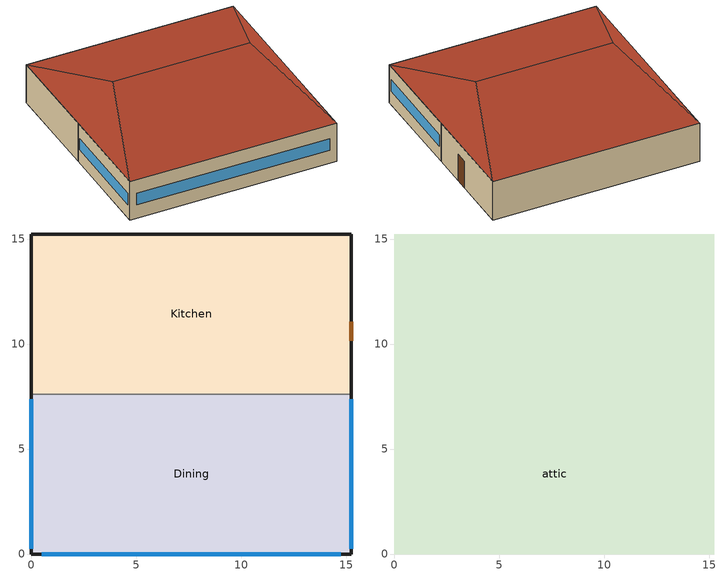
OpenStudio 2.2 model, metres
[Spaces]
Dining
 floor ground: 15.24,7.62 15.24,0 0,0 0,7.62 z0
 wall outside: 0,7.62 0,0 15.24,0 15.24,7.62 z0:3.05
 wall to Kitchen: 15.24,7.62 0,7.62 z0:3.05
 window: 0.51,0 14.73,0 / 0,7.37 0,0.25 / 15.24,0.25 15.24,7.37 z1.07:1.98
Kitchen
 floor ground: 15.24,15.24 15.24,7.62 0,7.62 0,15.24 z0
 wall outside: 15.24,7.62 15.24,15.24 0,15.24 0,7.62 z0:3.05
 door: 15.24,10.15 15.24,11.06 z0:2.13
attic
 floor to Dining: 15.24,7.62 15.24,0 0,0 0,7.62 z3.05
 floor to Kitchen: 15.24,15.24 15.24,7.62 0,7.62 0,15.24 z3.05
 roof outside: 12.7,7.62,5.59 15.24,15.24,3.05 0,15.24,3.05 2.54,7.62,5.59; 12.7,7.62,5.59 15.24,0,3.05 15.24,15.24,3.05; 2.54,7.62,5.59 0,15.24,3.05 0,0,3.05; 2.54,7.62,5.59 0,0,3.05 15.24,0,3.05 12.7,7.62,5.59
[Site]
Helena Regional Airport_MT_USA Design_Conditions: Latitude {deg}=46.6; Longitude {deg}=-111.97; Time Zone {hr}=-7; Elevation {m}=1167; Terrain=City
[Building]
DOE Prototype QuickServiceRestaurant: North Axis {deg}=0; Standards Number of Stories=1; Standards Number of Above Ground Stories=1; Standards Building Type=QuickServiceRestaurant
[Space]
Name | Space Type | Building Story | Thermal Zone | Part of Total Floor Area
Dining | QuickServiceRestaurant Dining | Building Story 1 | TZ-Dining | Yes
Kitchen | QuickServiceRestaurant Kitchen | Building Story 1 | TZ-Kitchen | Yes
attic | QuickServiceRestaurant Attic | Building Story 2 | TZ-attic | No
[BuildingStory]
Name | Nominal Z Coordinate {m}
Building Story 1 | 0
Building Story 2 | 3.0488
[ThermalZone] Use Ideal Air Loads=No
TZ-Dining; TZ-attic; TZ-Kitchen
[Sizing:Zone] Zone Cooling Design Supply Air Temperature Input Method=SupplyAirTemperature; Zone Cooling Design Supply Air Temperature {C}=14; Zone Cooling Design Supply Air Temperature Difference {deltaC}=11.11; Zone Heating Design Supply Air Temperature Input Method=SupplyAirTemperature; Zone Heating Design Supply Air Temperature {C}=40; Zone Heating Design Supply Air Temperature Difference {deltaC}=11.11; Zone Cooling Design Supply Air Humidity Ratio {kg-H2O/kg-air}=0.0085; Zone Heating Design Supply Air Humidity Ratio {kg-H2O/kg-air}=0.008; Cooling Design Air Flow Method=DesignDay; Heating Design Air Flow Method=DesignDay; Account for Dedicated Outdoor Air System=No; Dedicated Outdoor Air System Control Strategy=NeutralSupplyAir; Dedicated Outdoor Air Low Setpoint Temperature for Design {C}=autosize; Dedicated Outdoor Air High Setpoint Temperature for Design {C}=autosize
TZ-Dining; TZ-attic; TZ-Kitchen
[SpaceType] Standards Building Type=QuickServiceRestaurant
Name | Standards Space Type
QuickServiceRestaurant Dining | dining
QuickServiceRestaurant Kitchen | food preparation
QuickServiceRestaurant Attic | attic
